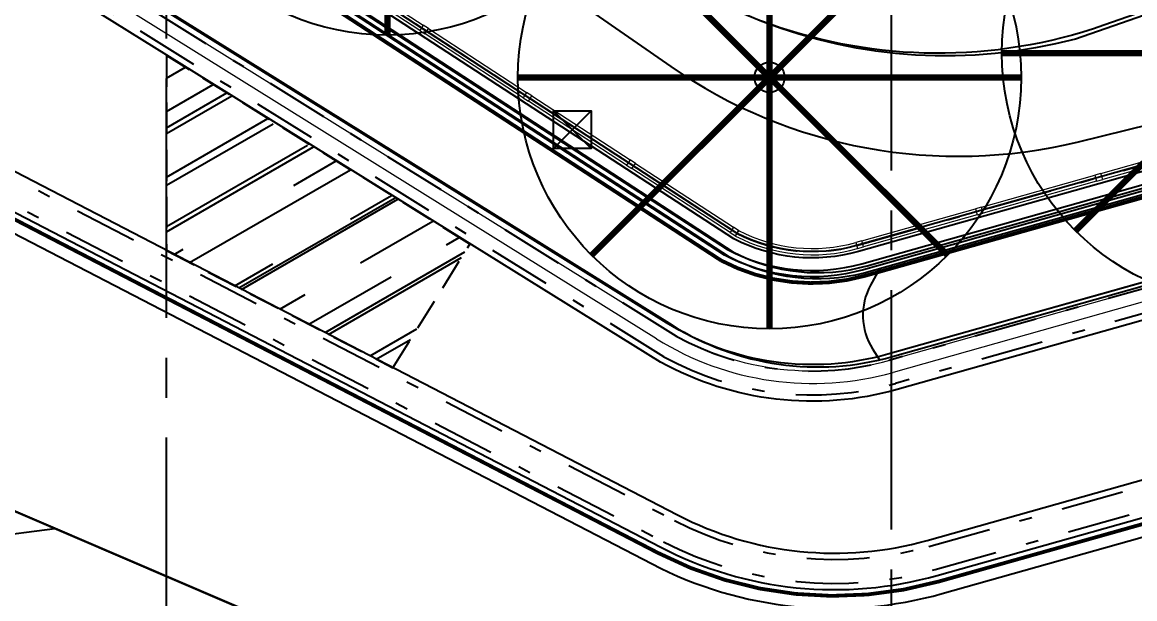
# Model space of a CAD drawing. Extents: x -14.2 to 52.3, y 3.7 to 90.9.
# Drawn here: x 1.97 to 10.81, y 29.6 to 34.18 of the extents above; entities that cross this region are included whole.
import ezdxf
from ezdxf.enums import TextEntityAlignment as Align

# ---------------------------------------------------------------- set-up
doc = ezdxf.new("R2010")
doc.units = 0
for name, pattern in [('HIDDEN', [0.375, 0.25, -0.125]), ('limpo_PINI-PSG-PE-0102-LAZ-R00$0$CENTER2', [28.575000000000003, 19.05, -3.175, 3.175, -3.175]), ('limpo_PINI-PSG-PE-0102-LAZ-R00$0$DASHDOT', [1, 0.5, -0.25, 0, -0.25]), ('limpo_PINI-PSG-PE-0102-LAZ-R00$0$HIDDEN', [0.375, 0.25, -0.125]), ('limpo_PINI-PSG-PE-0102-LAZ-R00$0$HIDDEN2', [0.1875, 0.125, -0.0625])]:
    doc.linetypes.add(name, pattern=pattern)
for name, color, linetype in [('A_htc_alv', 7, 'Continuous'), ('limpo_PINI-PSG-PE-0102-LAZ-R00$0$PA_ESTR', 181, 'limpo_PINI-PSG-PE-0102-LAZ-R00$0$CENTER2'), ('limpo_PINI-PSG-PE-0102-LAZ-R00$0$PA_EXTE_1', 1, 'Continuous'), ('limpo_PINI-PSG-PE-0102-LAZ-R00$0$PA_EXTE_2', 2, 'Continuous'), ('limpo_PINI-PSG-PE-0102-LAZ-R00$0$PA_EXTE_3', 3, 'Continuous'), ('limpo_PINI-PSG-PE-0102-LAZ-R00$0$PA_INST_ELET', 162, 'Continuous'), ('limpo_PINI-PSG-PE-0102-LAZ-R00$0$PA_PISO_1', 11, 'Continuous'), ('limpo_PINI-PSG-PE-0102-LAZ-R00$0$PA_PROJ_I', 2, 'limpo_PINI-PSG-PE-0102-LAZ-R00$0$DASHDOT'), ('limpo_PINI-PSG-PE-0102-LAZ-R00$0$PA_TXTU', 11, 'Continuous'), ('limpo_PINI-PSG-PE-0102-LAZ-R00$0$QUADROS', 1, 'Continuous'), ('limpo_PINI-PSG-PE-0102-LAZ-R00$0$XR_ARQT', 7, 'Continuous'), ('limpo_PINI-PSG-PE-0102-LAZ-R00$0$XR_ELET', 31, 'Continuous'), ('PA_VEGE', 108, 'Continuous'), ('PA_VEGE_TXT_100', 2, 'Continuous'), ('PA_VEGE_TXT_100H', 1, 'Continuous'), ('XR_ARQT', 7, 'Continuous')]:
    doc.layers.add(name, color=color, linetype=linetype)
for name, color, linetype, lineweight in [('limpo_PINI-PSG-PE-0102-LAZ-R00$0$A-FLOR', 192, 'Continuous', 5), ('limpo_PINI-PSG-PE-0102-LAZ-R00$0$A-GLAZ-CURT', 52, 'Continuous', 5), ('limpo_PINI-PSG-PE-0102-LAZ-R00$0$A-GLAZ-CWMG', 1, 'Continuous', 5), ('limpo_PINI-PSG-PE-0102-LAZ-R00$0$A-WALL', 1, 'Continuous', 5), ('limpo_PINI-PSG-PE-0102-LAZ-R00$0$I-WALL', 2, 'Continuous', 5)]:
    doc.layers.add(name, color=color, linetype=linetype, lineweight=lineweight)
doc.layers.add('PA_VEGE_AUX2', color=6, linetype='Continuous', plot=False)
doc.layers.add('PA_VEGE_PAL_PHDA', color=7, linetype='Continuous', true_color=0x0089b6)
doc.styles.add('R80', font='arial.ttf', dxfattribs={"height": 0.2})

# ---------------------------------------------------------------- blocks, each defined once
blk = doc.blocks.new('limpo_PINI-PSG-PE-0102-LAZ-R00$0$Montante retangular - 50 x 50-2589560-5PPE_008_LAZER__P_A_0_09_')
at = {"layer": 'limpo_PINI-PSG-PE-0102-LAZ-R00$0$A-GLAZ-CWMG'}
for p, q in [((-1588.827533720194, 8895.31112935436), (-1561.516443760554, 8937.193158498332)), ((-1561.516443760554, 8937.193158498332), (-781.1379141988435, 8428.311696471594)), ((-808.4490041584827, 8386.429667327622), (-1588.827533720194, 8895.31112935436)), ((-781.1379141988435, 8428.311696471594), (-808.4490041584827, 8386.429667327622))]:
    blk.add_line(p, q, dxfattribs=at)
blk = doc.blocks.new('limpo_PINI-PSG-PE-0102-LAZ-R00$0$Montante retangular - 50 x 50-2415401-5PPE_008_LAZER__P_A_0_09_')
at = {"layer": 'limpo_PINI-PSG-PE-0102-LAZ-R00$0$A-GLAZ-CWMG'}
for p, q in [((-50, -25), (-50, 25.00000000000001)), ((-50, 25.00000000000001), (0, 25.00000000000001)), ((0, 25.00000000000001), (0, -25)), ((0, -25), (-50, -25))]:
    blk.add_line(p, q, dxfattribs=at)
blk = doc.blocks.new('limpo_PINI-PSG-PE-0102-LAZ-R00$0$Montante retangular - 50 x 50-2415400-5PPE_008_LAZER__P_A_0_09_')
at = {"layer": 'limpo_PINI-PSG-PE-0102-LAZ-R00$0$A-GLAZ-CWMG'}
for p, q in [((-25, -25), (-25, 25)), ((-25, 25), (25, 25)), ((25, 25), (25, -25.00000000000001)), ((25, -25), (-25, -25))]:
    blk.add_line(p, q, dxfattribs=at)
blk = doc.blocks.new('limpo_PINI-PSG-PE-0102-LAZ-R00$0$Montante retangular - 50 x 50-2589514-5PPE_008_LAZER__P_A_0_09_')
at = {"layer": 'limpo_PINI-PSG-PE-0102-LAZ-R00$0$A-GLAZ-CWMG'}
for p, q in [((239.1309252849997, 8320.880665039433), (1141.40744465562, 8575.34743370285)), ((1154.979391673942, 8527.224650594098), (252.7028723033219, 8272.757881930682)), ((1141.40744465562, 8575.34743370285), (1154.979391673942, 8527.224650594098)), ((252.7028723033219, 8272.757881930682), (239.1309252849997, 8320.880665039433))]:
    blk.add_line(p, q, dxfattribs=at)
blk = doc.blocks.new('limpo_PINI-PSG-PE-0102-LAZ-R00$0$Parede básica _ DAA_VID - CINZA 2 - ___-2387480-5PPE_008_LAZER__P_A_0_09_')
at = {"layer": 'limpo_PINI-PSG-PE-0102-LAZ-R00$0$A-WALL'}
for p, q in [((-764.408255481678, 8357.859974721612), (-741.4146045876887, 8402.259209158316)), ((191.0081421762567, 8307.30871802111), (204.5800891945789, 8259.185934912359))]:
    blk.add_line(p, q, dxfattribs=at)
for radius, start, end in [(1274.999999999994, 242.6210861172394, 285.7499101382812), (1324.999999999993, 242.6210861172398, 285.7499101382816)]:
    blk.add_arc((-155.0765067909607, 9534.439687294243), radius, start, end, dxfattribs=at)
blk = doc.blocks.new('limpo_PINI-PSG-PE-0102-LAZ-R00$0$A$C745163c0')
at = {"layer": 'limpo_PINI-PSG-PE-0102-LAZ-R00$0$A-FLOR'}
blk.add_ellipse((-5657.270327318658, 11061.56076902988), major_axis=(1348.814140564584, 2848.002042954171), ratio=0.999800325695531, start_param=3.105223774662335, end_param=3.109855350529252, dxfattribs=at)
at = {"layer": 'limpo_PINI-PSG-PE-0102-LAZ-R00$0$A-WALL'}
for p, q in [((-7020.697060152325, 10141.2751315432), (-18357.43342733315, 17207.53632218175)), ((-18302.02540082557, 17231.91768798189), (-6994.248807388973, 10183.70731185208)), ((-6534.073436793591, 10722.26098377969), (-11863.40747647873, 14197.4966482809)), ((-5441.49017783759, 10653.87904078055), (1268.657558602372, 12546.32506490749)), ((1282.229505620693, 12498.20228179873), (-5427.918230819269, 10605.7562576718)), ((-5233.3600169948, 9933.320788657747), (2576.943931811093, 12136.04109165099)), ((2590.51587882941, 12087.91830854224), (-5219.788069976477, 9885.198005548995))]:
    blk.add_line(p, q, dxfattribs=at)
for centre, radius, start in [((-5835.076641368933, 12049.43975093431), 1499.999999999992, 242.2251787982491), ((-5835.076641368933, 12049.43975093431), 1449.999999999992, 242.3164218084543), ((-5830.525685800972, 12050.72324544277), 2199.999999999997, 238.0644455804056), ((-5830.525685800972, 12050.72324544277), 2249.999999999996, 238.0644455804056)]:
    blk.add_arc(centre, radius, start, 285.7499101383009, dxfattribs=at)
at = {"layer": 'limpo_PINI-PSG-PE-0102-LAZ-R00$0$I-WALL'}
for p, q in [((-7073.593565679068, 10056.41077092545), (-18377.11760741345, 17101.97050404115)), ((1262.718087688847, 11609.54195985142), (-5192.644175939835, 9788.952439331493))]:
    blk.add_line(p, q, dxfattribs=at)
blk.add_arc((-5830.525685800972, 12050.72324544277), 2349.999999999996, 238.0644455804056, 285.7499101383009, dxfattribs=at)
at = {"layer": 'limpo_PINI-PSG-PE-0102-LAZ-R00$0$A-GLAZ-CURT'}
blk.add_blockref('limpo_PINI-PSG-PE-0102-LAZ-R00$0$Parede básica _ DAA_VID - CINZA 2 - ___-2387480-5PPE_008_LAZER__P_A_0_09_', (-5680.000134577966, 2515.000063640069), dxfattribs=at)
at = {"layer": 'limpo_PINI-PSG-PE-0102-LAZ-R00$0$A-GLAZ-CWMG'}
for name, p in [('limpo_PINI-PSG-PE-0102-LAZ-R00$0$Montante retangular - 50 x 50-2589560-5PPE_008_LAZER__P_A_0_09_', (-8146.781810184396, 4123.577719266228)), ('limpo_PINI-PSG-PE-0102-LAZ-R00$0$Montante retangular - 50 x 50-2589560-5PPE_008_LAZER__P_A_0_09_', (-7324.521251734044, 3587.385167446337)), ('limpo_PINI-PSG-PE-0102-LAZ-R00$0$Montante retangular - 50 x 50-2589560-5PPE_008_LAZER__P_A_0_09_', (-6502.260693283656, 3051.192615626449)), ('limpo_PINI-PSG-PE-0102-LAZ-R00$0$Montante retangular - 50 x 50-2589514-5PPE_008_LAZER__P_A_0_09_', (-3779.201529912572, 3051.07749492081)), ('limpo_PINI-PSG-PE-0102-LAZ-R00$0$Montante retangular - 50 x 50-2589560-5PPE_008_LAZER__P_A_0_09_', (-5680.000134577966, 2515.000063640069)), ('limpo_PINI-PSG-PE-0102-LAZ-R00$0$Montante retangular - 50 x 50-2589514-5PPE_008_LAZER__P_A_0_09_', (-4729.600832098598, 2783.038779321807)), ('limpo_PINI-PSG-PE-0102-LAZ-R00$0$Montante retangular - 50 x 50-2589514-5PPE_008_LAZER__P_A_0_09_', (-5680.000134577966, 2515.000063640069))]:
    blk.add_blockref(name, p, dxfattribs=at)
at = {"layer": 'limpo_PINI-PSG-PE-0102-LAZ-R00$0$A-GLAZ-CWMG', "extrusion": (0, 0, -1)}
for name, p, rotation in [('limpo_PINI-PSG-PE-0102-LAZ-R00$0$Montante retangular - 50 x 50-2415400-5PPE_008_LAZER__P_A_0_09_', (8920.634254791054, 12517.29285618601), 213.1081967155757), ('limpo_PINI-PSG-PE-0102-LAZ-R00$0$Montante retangular - 50 x 50-2415400-5PPE_008_LAZER__P_A_0_09_', (8098.373696340693, 11981.10030436612), 213.1081967155757), ('limpo_PINI-PSG-PE-0102-LAZ-R00$0$Montante retangular - 50 x 50-2415400-5PPE_008_LAZER__P_A_0_09_', (7276.113137890334, 11444.90775254623), 213.1081967155757), ('limpo_PINI-PSG-PE-0102-LAZ-R00$0$Montante retangular - 50 x 50-2415400-5PPE_008_LAZER__P_A_0_09_', (3557.346022672817, 11341.11079489671), 344.2500898617185), ('limpo_PINI-PSG-PE-0102-LAZ-R00$0$Montante retangular - 50 x 50-2415400-5PPE_008_LAZER__P_A_0_09_', (4507.745324858806, 11073.0720792977), 344.2500898617185), ('limpo_PINI-PSG-PE-0102-LAZ-R00$0$Montante retangular - 50 x 50-2415401-5PPE_008_LAZER__P_A_0_09_', (6432.911564612681, 10895.05965558003), 213.1081967155757), ('limpo_PINI-PSG-PE-0102-LAZ-R00$0$Montante retangular - 50 x 50-2415401-5PPE_008_LAZER__P_A_0_09_', (5482.206018892555, 10798.2473901068), 344.2500898617185)]:
    blk.add_blockref(name, p, dxfattribs=dict(at, rotation=rotation))
blk = doc.blocks.new('*U391', base_point=(72.38312624521238, -23.31641751513444))
for p, q in [((72.53312624521254, -23.1664175151343), (72.23312624521236, -23.46641751513448)), ((72.23312624521236, -23.1664175151343), (72.53312624521254, -23.46641751513448))]:
    blk.add_line(p, q)
blk.add_lwpolyline([(72.23312624521236, -23.46641751513448), (72.23312624521236, -23.1664175151343), (72.53312624521254, -23.1664175151343), (72.53312624521254, -23.46641751513448)], close=True)
blk = doc.blocks.new('limpo_PINI-PSG-PE-0102-LAZ-R00$0$A$Cf52f6f8c')
at = {"layer": 'limpo_PINI-PSG-PE-0102-LAZ-R00$0$QUADROS'}
blk.add_blockref('*U391', (-5.7414550390546, 11.72043811428263), dxfattribs=at)
blk = doc.blocks.new('limpo_PINI-PSG-PE-0102-LAZ-R00')
at = {"layer": 'limpo_PINI-PSG-PE-0102-LAZ-R00$0$XR_ARQT', "xscale": 0.001000000000038553, "yscale": 0.001000000000038553, "zscale": 0.001000000000038553}
blk.add_blockref('limpo_PINI-PSG-PE-0102-LAZ-R00$0$A$C745163c0', (14.12395706891857, 21.59203309899526), dxfattribs=at)
at = {"layer": 'limpo_PINI-PSG-PE-0102-LAZ-R00$0$PA_TXTU'}
h = blk.add_hatch(dxfattribs=at)
h.set_pattern_fill('AR-RROOF', color=252, scale=0.02, angle=30)
h.set_pattern_definition([(29.99999999999999, (0, 0), (0.7138699912694888, 0.9987409051224949), [7.62, -1.016, 2.54, -0.508]), (29.99999999999999, (0.4581214038129181, 0.5577904525612474), (-0.7777609051224947, 0.3311214038129182), [1.524, -0.16764, 3.048, -0.381]), (29.99999999999999, (0.004070452561247467, 0.5009497693541206), (2.117512706636974, 1.615560406432071), [4.064, -0.7112, 2.032, -0.508])])
h.paths.add_polyline_path([(-3.149583421888976, 37.83163553884371), (-3.149583421888977, 35.62422950403137), (1.156370340831273, 33.33631732187954), (1.156370340831273, 35.15165948559116)])
h.paths.add_polyline_path([(3.156370340831273, 33.90228562188653), (3.154769118387506, 32.3511729561829), (4.954769118387507, 31.41815362836627), (5.567121999067218, 32.40186154154766)])
at = {"layer": 'limpo_PINI-PSG-PE-0102-LAZ-R00$0$PA_ESTR', "ltscale": 0.1}
for points in [[(3.156370340831273, 28.95657209308884), (3.156370340831273, 42.56707684224036)], [(8.918984340831273, 27.27246965605089), (8.918984340831273, 42.56712052103657)]]:
    blk.add_lwpolyline(points, dxfattribs=at)
at = {"layer": 'limpo_PINI-PSG-PE-0102-LAZ-R00$0$PA_EXTE_1'}
for points in [[(39.50314910275468, 26.54020418827247), (39.11995931200046, 26.54020418777907, -0.2974752068273768), (38.75379045974827, 26.77920613804708), (36.4790179084299, 31.95287659222969, 0.2563556750762595), (35.29595580577164, 32.86096164803962), (20.32544219422238, 35.16565375572382, 0.1073185203774769), (18.20746620908963, 35.03614981330407), (8.655350403534003, 32.34219071013024, -0.1909230466385676), (7.665837739516308, 32.44389003198035), (3.510576998929508, 35.15351757896032, -0.2534651593865649), (2.149242396507864, 37.66643932759862), (2.149242396507874, 42.60991663283981)], [(39.5031491026903, 26.59020418827247), (39.11995931193608, 26.59020418777907, -0.2974752068273764), (38.79956156621541, 26.79933089426358), (36.52478901489704, 31.97300134844619, 0.2563556750762587), (35.30356361860465, 32.91037947057256), (20.33305000705538, 35.21507157825677, 0.1073185203774768), (18.19389426207131, 35.08427259641282), (8.641778456515683, 32.39031349323899, -0.1904383562329559), (7.69107291079554, 32.48712575871225), (3.537888088889147, 35.19539960810429, -0.2534651593865651), (2.199242396507865, 37.66643932759862), (2.199242396507874, 42.60991663283981)]]:
    blk.add_lwpolyline(points, format="xyb", dxfattribs=at)
at = {"layer": 'limpo_PINI-PSG-PE-0102-LAZ-R00$0$PA_EXTE_1', "linetype": 'limpo_PINI-PSG-PE-0102-LAZ-R00$0$HIDDEN'}
blk.add_lwpolyline([(3.156370340831273, 33.90228562188653), (3.154769118387506, 32.3511729561829), (4.954769118387507, 31.41815362836627), (5.567121999067218, 32.40186154154766)], close=True, dxfattribs=at)
at = {"layer": 'limpo_PINI-PSG-PE-0102-LAZ-R00$0$PA_EXTE_2'}
blk.add_lwpolyline([(-4.018961800720243, 38.37272663384223), (-4.200713244524428, 37.42379463637845, 0.3309826590681876), (-3.386292203962804, 35.7500016177075), (7.217924964528548, 30.24708767879172, 0.1906532586110665), (9.201776065186847, 30.04423675304734), (17.65801658661398, 32.42912891673704), (16.67698920398754, 32.93861561857277, 0.1907356229998781), (15.42470401474839, 33.0668642702791), (8.96479079555174, 31.24499125525073, -0.1976389747375424), (7.082899373368252, 31.46305603991199)], format="xyb", close=True, dxfattribs=at)
at = {"layer": 'limpo_PINI-PSG-PE-0102-LAZ-R00$0$PA_EXTE_3'}
for points in [[(39.50314910275468, 26.44020418822267), (39.13662503073768, 26.44020418822267, -0.2974752064769888), (38.67891396606625, 26.73895662605768), (36.75040782688703, 31.12508974833344, 0.2563556750762596), (35.60550901786291, 32.00388173782692), (30.41351298181934, 32.80318312439832, 0.1073185203774735), (29.9899177847928, 32.77728233591437), (28.81402366523084, 32.44564788630689, -0.1059142104294163), (28.39592022247577, 32.41891725473381), (16.66052430929419, 34.17046027965017, 0.1059142104294202), (15.40621398102893, 34.09026838493092), (8.696066244588966, 32.19782236080398, -0.192229068489031), (7.589911038614702, 32.31432708691185), (2.260576998929505, 35.78956275141309, -0.2534651593865648), (0.8992423965078631, 38.30248450005139), (0.8992423965078695, 40.96005335669973)], [(24.08384995137761, 33.12036651275297), (24.33224414600664, 34.79567395778491, 0.4124447413452643), (23.49569720141517, 35.93062041846738), (19.35109073233352, 36.57075153554566, 0.1227472206238634), (16.94260006587582, 36.35088893907439), (10.60712974325337, 34.14319930346759, -0.3514953799983295), (5.889349798808307, 35.81580100546222), (2.999628598484218, 40.48621237020063, 0.2597989346441456), (2.149242396507874, 40.96005335669972), (0.9492423965078696, 40.96005335669973, 0.3606086378216954)], [(0.9492423965078696, 40.96005335669973), (0.9492423965078631, 38.30248450005139, 0.2534651593865649), (2.287888088889143, 35.83144478055706), (7.615254857224221, 32.35749196518984, 0.1918162658852916), (8.682494297570644, 32.24594514391273), (15.39264203401061, 34.13839116803967, -0.1059142104294202), (16.66785753441362, 34.21991959433758), (24.0838499513776, 33.12036651275297)]]:
    blk.add_lwpolyline(points, format="xyb", dxfattribs=at)
for points in [[(-4.223606861884747, 38.85238533438423), (-4.485688764221225, 37.47754361937852, 0.3309826590681895), (-3.519868940478271, 35.49259677031359), (7.084348228013078, 29.98968283139782, 0.1906532586110664), (9.280493357893116, 29.76512461101658), (18.44178838444087, 32.34886151664279), (16.81064776208791, 33.19597798926151, 0.1907356229998781), (15.34598672204212, 33.34597641230986), (8.890624458413434, 31.52538689178993, -0.2111225529985321), (7.129735668019273, 31.77577341498427)], [(-6.830897690729113, 30.12167466836081), (-6.830897690729113, 29.57167466836086), (1.002364343794504, 29.57167466836083, -0.380245224274439), (5.053379563935465, 25.97019055355436, -0.1531801287073916), (5.484150721675237, 26.34847170504464, -0.05135231845461264), (6.200871258896051, 26.63480315547363, -0.01985786056693518), (9.339765754052713, 27.3537090798965), (10.68896945769017, 27.64190738622924), (10.42478953059854, 28.18774906552797, 0.3463695001600208), (9.86868876508693, 28.45855234956494), (8.041186462910261, 28.0619480758721, -0.1561362602555584), (6.827444847312432, 28.17890672939174), (-2.798764884455749, 32.31519822789124, 0.3284251371073352), (-3.953654568017672, 32.0462298143226), (-5.299559249290085, 30.47187075314994, -0.2192842259105381), (-6.059661131787839, 30.12167466836081)]]:
    blk.add_lwpolyline(points, format="xyb", close=True, dxfattribs=at)
blk.add_lwpolyline([(-2.798764884455748, 32.31519822789124), (6.827444847312433, 28.17890672939173)], dxfattribs=at)
at = {"layer": 'limpo_PINI-PSG-PE-0102-LAZ-R00$0$PA_INST_ELET', "linetype": 'limpo_PINI-PSG-PE-0102-LAZ-R00$0$HIDDEN2', "const_width": 0.03}
for points in [[(39.50314910275468, 26.39020418822267), (39.13662503073768, 26.39020418822267, -0.2974752064769898), (38.6331428595991, 26.71883186984119), (36.70463672041988, 31.10496499211694, 0.2563556750762599), (35.59790120502991, 31.95446391529398), (30.40590516898633, 32.75376530186537, 0.1073185203774746), (30.00348973181112, 32.72915955280562), (28.82759561224916, 32.39752510319813, -0.1059142104294161), (28.38858699735633, 32.3694579400464), (16.65314341664785, 34.12100805600205, 0.1059142104294202), (15.41978592804726, 34.04214560182217), (8.709638191607288, 32.14969957769523, -0.1926217765297377), (7.564534626402201, 32.27118346278132), (2.233265908969866, 35.74768072226912, -0.2534651593865646), (0.8492423965078628, 38.30248450005139), (0.8492423965078695, 40.96005335669973)], [(-4.259063075572133, 38.93340296950482), (-4.534813388492147, 37.48685885581938, 0.3309898156532132), (-3.542899412291283, 35.4482166242112), (7.061317756200067, 29.94530268529542, 0.1906532586110666), (9.294065304911438, 29.71700182790783), (18.57692145303172, 32.33502230972999)]]:
    blk.add_lwpolyline(points, format="xyb", dxfattribs=at)
at = {"layer": 'limpo_PINI-PSG-PE-0102-LAZ-R00$0$PA_PISO_1'}
blk.add_lwpolyline([(0.8992423965078697, 41.11005335669973), (-2.999833508586352, 41.11005335669976, 0.3673786917940777), (-4.13518055057435, 40.14524544997599), (-4.633089895098878, 37.50534481748199, 0.330982659068189), (-3.588960355917307, 35.3594563320064), (7.015256812574025, 29.85654239309063, 0.1906532586110668), (9.32120919894807, 29.62075626169032), (20.05545776653276, 32.64810928305514)], format="xyb", dxfattribs=at)
at = {"layer": 'limpo_PINI-PSG-PE-0102-LAZ-R00$0$PA_PROJ_I'}
blk.add_lwpolyline([(1.099242396507869, 40.96005335669973), (1.099242396507863, 38.30248450005139, 0.2534651593865652), (2.369821358768059, 35.95709086798897), (7.691072910795596, 32.48712575871221, 0.1904383562329409), (8.641778456515677, 32.39031349323898), (15.35192619295564, 34.28275951736592, -0.10591421042942), (16.68985720977192, 34.36829753839979), (24.10584962673591, 33.26874445681517)], format="xyb", dxfattribs=at)
for points in [[(-4.188323230649488, 38.76968555842871), (-4.436555053928673, 37.46827655334402, 0.3309826590681888), (-3.496838468665258, 35.53697691641599), (7.10737869982609, 30.03406297750022, 0.1906532586110666), (9.266921410874794, 29.81324739412533), (18.30665531585002, 32.36270072355559), (16.78760318310509, 33.15160516672897, 0.1907356229998781), (15.35955866906044, 33.29785362920111), (8.899645449863794, 31.47598061417273, -0.1966632601833182), (7.206544075892429, 31.66894693351428)], [(-4.054245431955503, 38.45542640979775), (-4.249846954816979, 37.43306170241294, 0.3309826590681875), (-3.409322675775813, 35.7056214716051), (7.194894492715536, 30.20270753268932, 0.1906532586110665), (9.215348012205169, 29.99611396993858), (17.79314965520483, 32.41528970982424), (16.70003378297036, 32.98298844110531, 0.1907356229998779), (15.41113206773007, 33.11498705338786), (8.951218848533419, 31.29311403835948, -0.1974476097590703), (7.108689392525958, 31.50592995274345)]]:
    blk.add_lwpolyline(points, format="xyb", close=True, dxfattribs=at)
at = {"layer": 'limpo_PINI-PSG-PE-0102-LAZ-R00$0$XR_ELET'}
blk.add_blockref('limpo_PINI-PSG-PE-0102-LAZ-R00$0$A$Cf52f6f8c', (12.12395706884146, 21.59203309899526), dxfattribs=at)
blk = doc.blocks.new('PHDA-300-100')
at = {"layer": 'PA_VEGE'}
h = blk.add_hatch(color=256, dxfattribs=at)
edge = h.paths.add_edge_path()
edge.add_arc((1.862645149230957e-09, 0), 0.1200000000000002, -1.272221872585407e-14, 360)
at = {"linetype": 'HIDDEN', "const_width": 0.05}
for points in [[(9.313225746154785e-10, 1.999999999999991), (9.313225746154785e-10, -1.999999999999991)], [(-1.414213561441766, 1.414213561441766), (1.414213563304411, -1.414213563304411)], [(-1.414213561131325, -1.414213561752207), (1.414213564856615, 1.414213561752207)], [(-1.999999998137346, 0), (2.000000001862636, 0)]]:
    blk.add_lwpolyline(points, dxfattribs=at)
at = {"layer": 'PA_VEGE'}
for radius in [1.999999999999991, 0.1200000000000002]:
    blk.add_circle((1.862645149230957e-09, 0), radius, dxfattribs=at)
at = {"layer": 'PA_VEGE_TXT_100', "style": 'R80'}
blk.add_text('PHDA', height=0.18, rotation=359.7822691068432, dxfattribs=at).set_placement((2.793967723846436e-09, 0.6875), align=Align.BOTTOM_CENTER)
at = {"layer": 'PA_VEGE_TXT_100H', "style": 'R80'}
blk.add_text('HEST. = 300', height=0.18, rotation=359.7822691068432, dxfattribs=at).set_placement((1.862645149230957e-09, 0.4487308775933343), align=Align.BOTTOM_CENTER)

msp = doc.modelspace()

# ---------------------------------------------------------------- hatches: boundary and pattern name
at = {"layer": 'A_htc_alv'}
h = msp.add_hatch(dxfattribs=at)
h.set_pattern_fill('ANGLE', color=256)
h.set_pattern_definition([(0, (0, 0), (0, 6.985), [5.08, -1.905]), (90, (0, 0), (-6.985, 4.277078946022131e-16), [5.08, -1.905])])
edge = h.paths.add_edge_path()
edge.add_arc((-3.193552685519912, 31.39642589911174), 0.9999999999999957, 66.74725958353386, 139.4731804475924)
edge.add_line((-3.953654568017666, 32.0462298143226), (-5.299559249290065, 30.47187075314995))
edge.add_arc((-6.05966113178783, 31.12167466836082), 1.000000000000011, 278.04847409484427, 319.4731804475923, ccw=False)
edge.add_line((-5.919650281709476, 30.13152469898226), (-5.227789963292824, 30.18019839333064))
edge.add_arc((-5.368146869937629, 32.17526729909734), 2.000000000000009, 274.0242370474213, 295.1152323909931)
edge.add_line((-4.519266553767827, 30.36435531647105), (-3.33522491063968, 30.91938485629394))
edge.add_arc((-2.486344594469899, 29.10847287366764), 2.000000000000004, 73.8409803622148, 115.11523239099259, ccw=False)
edge.add_line((-1.929736210229681, 31.02945884618111), (1.531899176539131, 30.02644512977324))
edge.add_arc((1.960882713968401, 29.12313282242063), 1.000000000000007, 95.8205418554129, 115.40307015757489, ccw=False)
edge.add_line((1.859469735660183, 30.11797723630185), (2.227435911981884, 30.15548716784169))
edge.add_line((2.227435911981884, 30.15548716784169), (-2.798764884455748, 32.31519822789124))

# ---------------------------------------------------------------- linework, layer by layer
at = {"layer": 'PA_VEGE_AUX2'}
for points in [[(16.6678575344136, 34.21991959433758), (24.0838499513776, 33.12036651275294), (24.33407577828271, 34.80802749605209, 0.4087186178507116), (23.49569720141517, 35.93062041846738), (19.47564296117085, 36.54990083406431, 0.1291618559060195), (16.94260006587584, 36.3508889390744), (10.339688423236, 34.05002296791233, -0.3263739645785421), (5.914510480009881, 35.77566895336614), (3.031667167699965, 40.43443114723753, 0.2736777414567904), (2.149242396507873, 40.96005335669972), (0.9492423965078558, 40.96005335669973), (0.9492423965078558, 38.30248450005138, 0.2358772130514639), (2.141823348520518, 35.92669296565397), (7.615254857224215, 32.35749196518983, 0.191816265885282), (8.682494297570656, 32.24594514391273), (15.39264203401061, 34.13839116803967, -0.1059142104294185)], [(0.8992423965078729, 38.30248450005138), (0.8992423965078729, 40.91005335669973), (-2.999833508586363, 40.91005335669976, 0.3606086378216432), (-3.933374004144781, 40.13612761135532), (-4.17807996726691, 38.82400812615174), (7.129735668019265, 31.77577341498427, 0.2125883346882192), (8.886073502845477, 31.52410339728148), (16.70092840721932, 33.72810719478317, -0.1059142104294131), (17.32808357135195, 33.7682031421428), (24.03251737554157, 32.77415130994113), (24.07651672625815, 33.07090719806556), (16.6605243092942, 34.17046027965017, 0.1059142104294204), (15.40621398102894, 34.09026838493093), (8.659405061675187, 32.18798192777078, -0.1856765190721359), (7.589911038614702, 32.31432708691185), (2.260576998929508, 35.78956275141309, -0.2534755190348818)], [(-6.830897690729103, 30.12167466836081), (-6.830897690729103, 29.57167466836086), (1.002364343794483, 29.57167466836083, -0.3802452242744389), (5.053379563935465, 25.97019055355436, -0.1531801287073913), (5.484150721675235, 26.34847170504464, -0.05135231845461265), (6.200871258896058, 26.63480315547364, -0.01985786056693517), (9.339765754052706, 27.3537090798965), (10.68896945769018, 27.64190738622924), (10.42478953059853, 28.18774906552797, 0.3463695001600199), (9.868688765086915, 28.45855234956494), (8.041186462910247, 28.0619480758721, -0.1561362602555586), (6.827444847312421, 28.17890672939174), (-2.79876488445575, 32.31519822789124, 0.3284251371073353), (-3.953654568017669, 32.0462298143226), (-5.29955924929007, 30.47187075314994, -0.219284225910538), (-6.059661131787834, 30.12167466836081)]]:
    msp.add_lwpolyline(points, format="xyb", close=True, dxfattribs=at)
for points in [[(3.407633339937775, 39.82685841447162), (3.407633339937775, 37.45823292119267, 0.2457357292750695), (4.266901233766305, 35.81545166309724), (7.123826547320562, 33.83162915839954, 0.2154528843098183), (10.36342167692483, 33.23363851473949), (14.41355737463861, 34.23286784709459)], [(3.407633339937775, 39.82685841447162), (3.407633339937775, 37.45823292119267, 0.2457357292750695), (4.266901233766305, 35.81545166309724), (7.123826547320562, 33.83162915839954, 0.2154528843098183), (10.36342167692483, 33.23363851473949), (14.41355737463861, 34.23286784709459)], [(8.78270447300018, 32.22274662959396), (8.710536170824142, 32.09081317081474, 0.2716531550412415), (8.725694189562718, 31.5850721089235), (8.780928981619212, 31.49706259554468)], [(1.060951662791907, 29.57125390444552, -0.2062889552742106), (1.691764435867473, 30.08623995685169), (2.22743591198189, 30.15548716784169)]]:
    msp.add_lwpolyline(points, format="xyb", dxfattribs=at)

# ---------------------------------------------------------------- block references
at = {"layer": 'PA_VEGE_PAL_PHDA'}
for p in [(4.871663025828141, 36.0822384847814), (11.75448364979629, 33.93881989582818), (7.907407831551154, 33.74484110332043)]:
    msp.add_blockref('PHDA-300-100', p, dxfattribs=at)

# ---------------------------------------------------------------- next in the draw order: block references
at = {"layer": 'XR_ARQT'}
msp.add_blockref('limpo_PINI-PSG-PE-0102-LAZ-R00', (-0.04176675143469311, 0.01701602956512716), dxfattribs=at)

doc.saveas('drawing.dxf')
